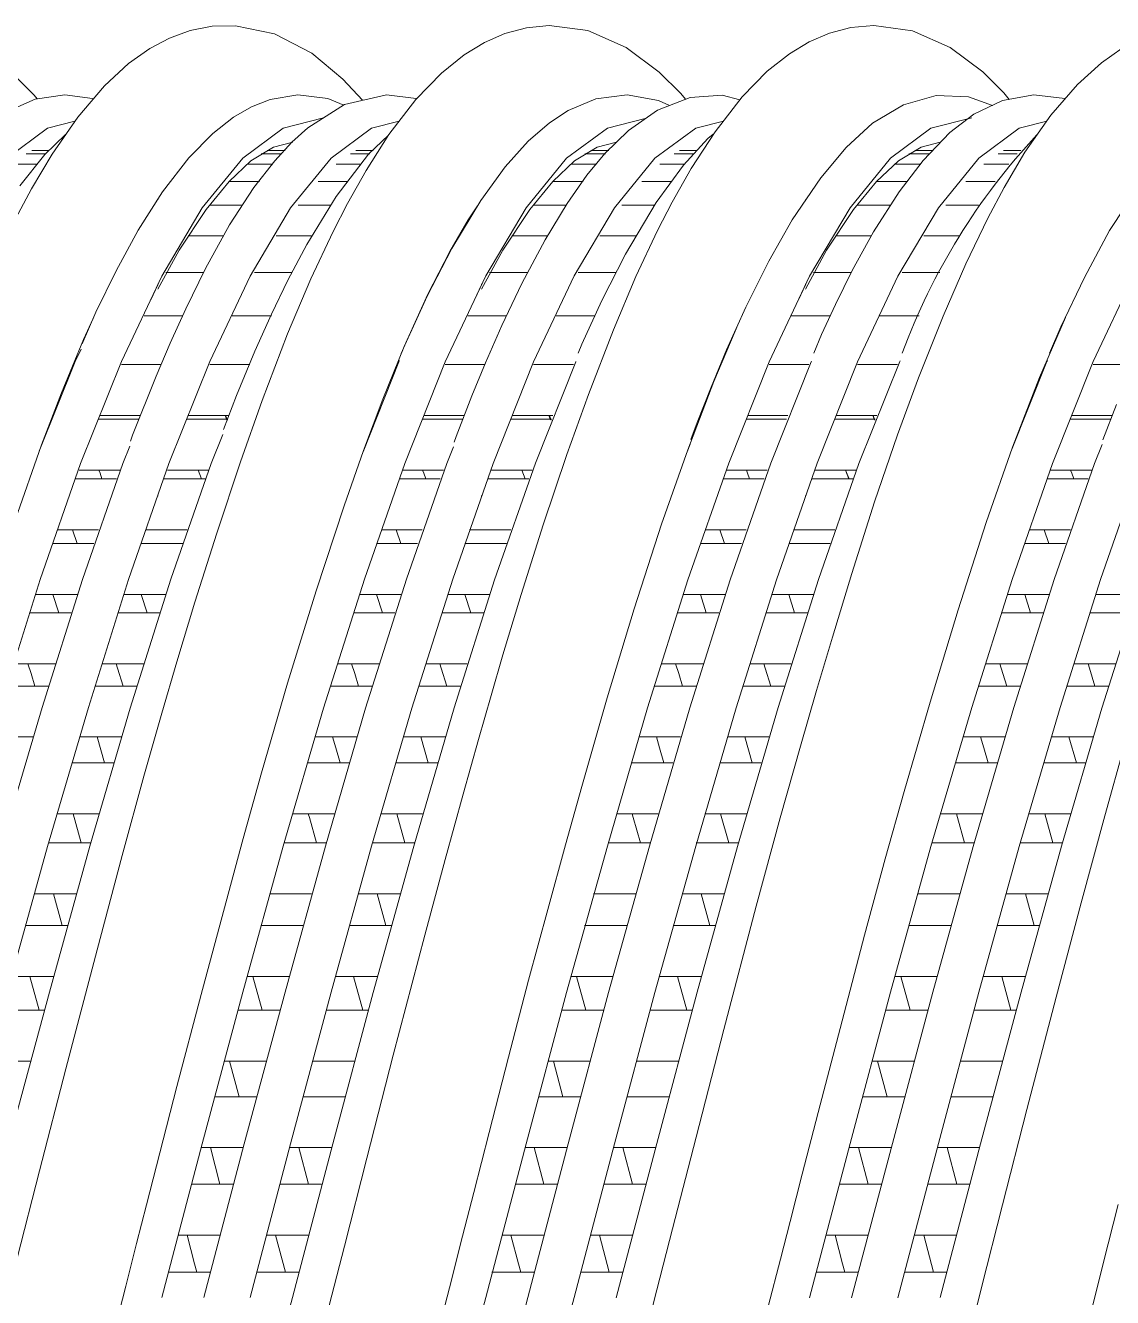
# Model space of a CAD drawing. Header units: millimetres. Extents: x 4229 to 8429, y -1187 to 1783.
# Drawn here: x 6827.3 to 6893.3, y 1235.7 to 1312.9 of the extents above; entities that cross this region are included whole.
import ezdxf

# ---------------------------------------------------------------- set-up
doc = ezdxf.new("R2010")
doc.units = ezdxf.units.MM

msp = doc.modelspace()

# ---------------------------------------------------------------- linework, layer by layer
at = {"linetype": 'Continuous', "lineweight": 5}
for p, q in [((6837.337, 1312.629), (6836.08, 1312.171)), ((6838.677, 1312.89), (6837.337, 1312.629)), ((6840.082, 1312.923), (6838.677, 1312.89)), ((6842.455, 1312.42), (6840.082, 1312.923)), ((6856.43, 1312.445), (6855.193, 1311.904)), ((6857.742, 1312.8), (6856.43, 1312.445)), ((6859.117, 1312.938), (6857.742, 1312.8)), ((6861.473, 1312.622), (6859.117, 1312.938)), ((6863.789, 1311.609), (6861.473, 1312.622)), ((6876.123, 1312.464), (6874.899, 1311.939)), ((6877.432, 1312.808), (6876.123, 1312.464)), ((6878.812, 1312.939), (6877.432, 1312.808)), ((6881.171, 1312.614), (6878.812, 1312.939)), ((6883.453, 1311.604), (6881.171, 1312.614)), ((6836.08, 1312.171), (6834.899, 1311.542)), ((6844.717, 1311.248), (6842.455, 1312.42)), ((6855.193, 1311.904), (6853.966, 1311.158)), ((6874.899, 1311.939), (6873.702, 1311.224)), ((6834.899, 1311.542), (6833.607, 1310.622)), ((6846.609, 1309.683), (6844.717, 1311.248)), ((6853.966, 1311.158), (6852.579, 1310.047)), ((6865.802, 1310.113), (6863.789, 1311.609)), ((6873.702, 1311.224), (6872.348, 1310.155)), ((6885.427, 1310.128), (6883.453, 1311.604)), ((6893.895, 1311.564), (6892.627, 1310.67)), ((6827.876, 1308.708), (6826.316, 1310.262)), ((6833.607, 1310.622), (6832.143, 1309.273)), ((6872.348, 1310.155), (6870.839, 1308.61)), ((6886.712, 1308.846), (6885.427, 1310.128)), ((6892.627, 1310.67), (6891.18, 1309.353)), ((6847.798, 1308.394), (6846.609, 1309.683)), ((6852.579, 1310.047), (6851.037, 1308.454)), ((6867.104, 1308.81), (6865.802, 1310.113)), ((6891.18, 1309.353), (6889.563, 1307.484)), ((6828.063, 1308.481), (6827.876, 1308.708)), ((6829.732, 1308.727), (6827.93, 1308.462)), ((6831.404, 1308.509), (6829.732, 1308.727)), ((6832.143, 1309.273), (6830.515, 1307.37)), ((6843.866, 1308.725), (6842.185, 1308.453)), ((6845.686, 1308.509), (6843.866, 1308.725)), ((6849.242, 1308.726), (6846.708, 1308.143)), ((6851.056, 1308.507), (6849.242, 1308.726)), ((6863.847, 1308.726), (6861.944, 1308.479)), ((6865.756, 1308.38), (6863.847, 1308.726)), ((6867.39, 1308.464), (6867.104, 1308.81)), ((6869.621, 1308.701), (6867.666, 1308.571)), ((6870.839, 1308.61), (6869.185, 1306.486)), ((6870.698, 1308.429), (6869.621, 1308.701)), ((6882.592, 1308.682), (6880.612, 1308.126)), ((6884.569, 1308.609), (6882.592, 1308.682)), ((6886.018, 1308.088), (6884.569, 1308.609)), ((6888.524, 1308.725), (6886.62, 1308.377)), ((6887.039, 1308.454), (6886.712, 1308.846)), ((6890.407, 1308.497), (6888.524, 1308.725)), ((6827.93, 1308.462), (6826.158, 1307.685)), ((6831.469, 1308.485), (6831.404, 1308.509)), ((6841.055, 1308.007), (6839.975, 1307.376)), ((6842.185, 1308.453), (6841.055, 1308.007)), ((6846.708, 1308.143), (6844.475, 1306.728)), ((6846.652, 1308.107), (6845.686, 1308.509)), ((6851.037, 1308.454), (6849.401, 1306.32)), ((6851.079, 1308.497), (6851.056, 1308.507)), ((6861.944, 1308.479), (6860.275, 1307.776)), ((6867.666, 1308.571), (6865.686, 1307.803)), ((6866.416, 1308.086), (6865.756, 1308.38)), ((6880.612, 1308.126), (6878.743, 1307)), ((6886.62, 1308.377), (6884.886, 1307.544)), ((6890.431, 1308.487), (6890.407, 1308.497)), ((6830.342, 1307.12), (6828.684, 1306.709)), ((6830.515, 1307.37), (6828.96, 1305.134)), ((6839.975, 1307.376), (6838.719, 1306.39)), ((6845.431, 1307.324), (6842.985, 1306.711)), ((6845.435, 1307.323), (6845.431, 1307.324)), ((6850.023, 1307.131), (6848.347, 1306.711)), ((6860.275, 1307.776), (6859.13, 1307.024)), ((6864.952, 1307.288), (6862.649, 1306.713)), ((6865.686, 1307.803), (6863.924, 1306.567)), ((6869.688, 1307.131), (6868.011, 1306.713)), ((6884.755, 1307.323), (6882.281, 1306.709)), ((6884.886, 1307.544), (6883.432, 1306.442)), ((6889.309, 1307.122), (6887.643, 1306.709)), ((6889.563, 1307.484), (6887.989, 1305.242)), ((6828.684, 1306.709), (6826.237, 1304.884)), ((6829.779, 1306.319), (6828.518, 1305.112)), ((6838.719, 1306.39), (6837.265, 1304.908)), ((6842.985, 1306.711), (6840.539, 1304.888)), ((6844.475, 1306.728), (6843.511, 1305.853)), ((6848.347, 1306.711), (6845.901, 1304.888)), ((6849.401, 1306.32), (6848.013, 1304.131)), ((6849.379, 1306.284), (6848.164, 1305.118)), ((6859.13, 1307.024), (6857.853, 1305.917)), ((6862.649, 1306.713), (6860.171, 1304.881)), ((6863.924, 1306.567), (6862.489, 1305.157)), ((6868.011, 1306.713), (6865.533, 1304.881)), ((6869.185, 1306.486), (6867.736, 1304.253)), ((6869.062, 1306.332), (6868.747, 1306.077)), ((6878.743, 1307), (6877.14, 1305.534)), ((6882.281, 1306.709), (6879.835, 1304.884)), ((6883.432, 1306.442), (6881.802, 1304.748)), ((6887.643, 1306.709), (6885.197, 1304.884)), ((6841.024, 1304.712), (6842.403, 1305.552)), ((6842.403, 1305.552), (6843.558, 1305.863)), ((6843.511, 1305.853), (6842.472, 1304.728)), ((6857.853, 1305.917), (6856.442, 1304.351)), ((6860.662, 1304.712), (6862.042, 1305.552)), ((6862.042, 1305.552), (6863.197, 1305.863)), ((6868.747, 1306.077), (6867.266, 1304.452)), ((6877.14, 1305.534), (6875.605, 1303.699)), ((6880.314, 1304.712), (6881.693, 1305.552)), ((6881.693, 1305.552), (6882.848, 1305.863)), ((6828.518, 1305.112), (6826.994, 1303.207)), ((6828.564, 1305.148), (6827.393, 1305.148)), ((6828.96, 1305.134), (6827.71, 1303.026)), ((6828.773, 1305.358), (6827.729, 1305.358)), ((6837.265, 1304.908), (6835.665, 1302.844)), ((6840.539, 1304.888), (6838.061, 1301.869)), ((6842.472, 1304.728), (6841.208, 1303.1)), ((6842.904, 1305.148), (6841.653, 1305.148)), ((6842.882, 1305.148), (6841.741, 1305.148)), ((6843.106, 1305.358), (6842.014, 1305.358)), ((6843.059, 1305.358), (6842.086, 1305.358)), ((6845.901, 1304.888), (6843.424, 1301.869)), ((6848.164, 1305.118), (6846.201, 1302.559)), ((6848.234, 1305.148), (6847.063, 1305.148)), ((6848.443, 1305.358), (6847.399, 1305.358)), ((6860.171, 1304.881), (6857.725, 1301.874)), ((6862.542, 1305.148), (6861.292, 1305.148)), ((6862.52, 1305.148), (6861.38, 1305.148)), ((6862.489, 1305.157), (6861.408, 1303.846)), ((6862.744, 1305.358), (6861.652, 1305.358)), ((6862.697, 1305.358), (6861.724, 1305.358)), ((6865.533, 1304.881), (6863.087, 1301.874)), ((6867.872, 1305.148), (6866.701, 1305.148)), ((6868.081, 1305.358), (6867.037, 1305.358)), ((6879.835, 1304.884), (6877.389, 1301.879)), ((6881.802, 1304.748), (6880.349, 1302.846)), ((6882.194, 1305.148), (6880.943, 1305.148)), ((6882.172, 1305.148), (6881.031, 1305.148)), ((6882.396, 1305.358), (6881.304, 1305.358)), ((6882.349, 1305.358), (6881.376, 1305.358)), ((6885.197, 1304.884), (6882.751, 1301.879)), ((6887.524, 1305.148), (6886.353, 1305.148)), ((6887.733, 1305.358), (6886.689, 1305.358)), ((6887.989, 1305.242), (6886.717, 1303.111)), ((6828.042, 1304.52), (6826.525, 1304.52)), ((6839.698, 1303.476), (6841.024, 1304.712)), ((6842.299, 1304.52), (6840.802, 1304.52)), ((6842.351, 1304.52), (6840.818, 1304.52)), ((6847.712, 1304.52), (6846.195, 1304.52)), ((6848.013, 1304.131), (6846.892, 1302.129)), ((6856.442, 1304.351), (6854.972, 1302.322)), ((6859.337, 1303.476), (6860.662, 1304.712)), ((6861.938, 1304.52), (6860.44, 1304.52)), ((6861.989, 1304.52), (6860.457, 1304.52)), ((6867.266, 1304.452), (6865.614, 1302.19)), ((6867.35, 1304.52), (6865.833, 1304.52)), ((6867.736, 1304.253), (6866.578, 1302.213)), ((6878.988, 1303.476), (6880.314, 1304.712)), ((6881.589, 1304.52), (6880.092, 1304.52)), ((6881.641, 1304.52), (6880.109, 1304.52)), ((6887.002, 1304.52), (6885.485, 1304.52)), ((6838.302, 1301.773), (6839.698, 1303.476)), ((6841.535, 1303.477), (6839.7, 1303.477)), ((6841.529, 1303.477), (6839.718, 1303.477)), ((6846.891, 1303.477), (6845.108, 1303.477)), ((6857.94, 1301.773), (6859.337, 1303.476)), ((6861.173, 1303.477), (6859.339, 1303.477)), ((6861.167, 1303.477), (6859.356, 1303.477)), ((6861.408, 1303.846), (6860.212, 1302.134)), ((6866.53, 1303.477), (6864.746, 1303.477)), ((6875.605, 1303.699), (6873.872, 1301.139)), ((6877.592, 1301.773), (6878.988, 1303.476)), ((6880.825, 1303.477), (6878.99, 1303.477)), ((6880.819, 1303.477), (6879.008, 1303.477)), ((6886.181, 1303.477), (6884.398, 1303.477)), ((6895.084, 1303.482), (6893.124, 1300.486)), ((6827.71, 1303.026), (6826.74, 1301.192)), ((6835.665, 1302.844), (6834.177, 1300.507)), ((6841.208, 1303.1), (6839.73, 1300.829)), ((6846.201, 1302.559), (6844.424, 1299.641)), ((6880.349, 1302.846), (6878.804, 1300.421)), ((6886.717, 1303.111), (6885.725, 1301.241)), ((6835.142, 1302.026), (6835.139, 1302.026)), ((6835.379, 1302.363), (6835.379, 1302.373)), ((6838.061, 1301.869), (6835.615, 1297.732)), ((6836.665, 1299.299), (6838.302, 1301.773)), ((6840.515, 1302.026), (6838.509, 1302.026)), ((6840.483, 1302.026), (6838.517, 1302.026)), ((6843.424, 1301.869), (6840.977, 1297.732)), ((6845.888, 1302.026), (6843.895, 1302.026)), ((6846.892, 1302.129), (6846.021, 1300.432)), ((6854.972, 1302.322), (6853.224, 1299.41)), ((6854.21, 1301.137), (6854.771, 1301.987)), ((6854.781, 1302.026), (6854.777, 1302.026)), ((6855.017, 1302.363), (6855.017, 1302.373)), ((6857.725, 1301.874), (6855.279, 1297.739)), ((6856.303, 1299.299), (6857.94, 1301.773)), ((6860.153, 1302.026), (6858.148, 1302.026)), ((6860.121, 1302.026), (6858.155, 1302.026)), ((6860.212, 1302.134), (6858.879, 1299.931)), ((6863.087, 1301.874), (6860.641, 1297.739)), ((6865.526, 1302.026), (6863.534, 1302.026)), ((6865.614, 1302.19), (6863.747, 1299.064)), ((6866.578, 1302.213), (6865.697, 1300.504)), ((6874.432, 1302.026), (6874.429, 1302.026)), ((6874.669, 1302.363), (6874.669, 1302.373)), ((6877.389, 1301.879), (6874.911, 1297.725)), ((6875.955, 1299.299), (6877.592, 1301.773)), ((6879.805, 1302.026), (6877.799, 1302.026)), ((6879.773, 1302.026), (6877.807, 1302.026)), ((6882.751, 1301.879), (6880.273, 1297.725)), ((6885.178, 1302.026), (6883.185, 1302.026)), ((6853.093, 1299.216), (6854.21, 1301.137)), ((6873.872, 1301.139), (6872.448, 1298.642)), ((6885.725, 1301.241), (6884.401, 1298.473)), ((6834.177, 1300.507), (6832.84, 1298.053)), ((6839.363, 1300.176), (6837.22, 1300.176)), ((6839.387, 1300.176), (6837.245, 1300.176)), ((6839.73, 1300.829), (6838.269, 1298.184)), ((6843.783, 1300.176), (6842.562, 1300.176)), ((6844.743, 1300.176), (6842.602, 1300.176)), ((6846.021, 1300.432), (6844.669, 1297.552)), ((6859.002, 1300.176), (6856.859, 1300.176)), ((6859.025, 1300.176), (6856.884, 1300.176)), ((6863.422, 1300.176), (6862.201, 1300.176)), ((6864.382, 1300.176), (6862.241, 1300.176)), ((6865.697, 1300.504), (6864.386, 1297.711)), ((6878.653, 1300.176), (6876.51, 1300.176)), ((6878.677, 1300.176), (6876.535, 1300.176)), ((6878.804, 1300.421), (6877.508, 1298.067)), ((6883.073, 1300.176), (6881.852, 1300.176)), ((6884.033, 1300.176), (6881.892, 1300.176)), ((6893.124, 1300.486), (6891.591, 1297.64)), ((6844.424, 1299.641), (6843.274, 1297.472)), ((6853.224, 1299.41), (6851.723, 1296.506)), ((6858.879, 1299.931), (6857.468, 1297.281)), ((6835.379, 1296.936), (6836.665, 1299.299)), ((6851.763, 1296.623), (6853.093, 1299.216)), ((6855.017, 1296.936), (6856.303, 1299.299)), ((6863.747, 1299.064), (6862.309, 1296.242)), ((6872.448, 1298.642), (6871.047, 1295.84)), ((6874.669, 1296.936), (6875.955, 1299.299)), ((6832.84, 1298.053), (6831.619, 1295.543)), ((6838.155, 1297.938), (6835.868, 1297.938)), ((6838.159, 1297.938), (6835.924, 1297.938)), ((6838.269, 1298.184), (6837.074, 1295.74)), ((6843.526, 1297.938), (6841.241, 1297.938)), ((6843.532, 1297.938), (6841.246, 1297.938)), ((6857.794, 1297.938), (6855.507, 1297.938)), ((6857.798, 1297.938), (6855.562, 1297.938)), ((6863.165, 1297.938), (6860.88, 1297.938)), ((6863.17, 1297.938), (6860.885, 1297.938)), ((6877.445, 1297.938), (6875.158, 1297.938)), ((6877.449, 1297.938), (6875.214, 1297.938)), ((6877.508, 1298.067), (6876.484, 1295.997)), ((6882.816, 1297.938), (6880.531, 1297.938)), ((6882.822, 1297.938), (6880.536, 1297.938)), ((6884.401, 1298.473), (6883.018, 1295.298)), ((6835.615, 1297.732), (6833.169, 1292.537)), ((6835.379, 1297.203), (6834.958, 1296.295)), ((6835.379, 1297.26), (6835.379, 1297.203)), ((6840.977, 1297.732), (6838.531, 1292.537)), ((6843.274, 1297.472), (6842.279, 1295.423)), ((6844.669, 1297.552), (6843.253, 1294.215)), ((6855.279, 1297.739), (6852.801, 1292.521)), ((6855.017, 1297.203), (6854.597, 1296.295)), ((6855.017, 1297.26), (6855.017, 1297.203)), ((6857.468, 1297.281), (6856.25, 1294.731)), ((6860.641, 1297.739), (6858.163, 1292.521)), ((6864.386, 1297.711), (6863.02, 1294.469)), ((6874.911, 1297.725), (6872.465, 1292.529)), ((6874.669, 1297.203), (6874.248, 1296.295)), ((6874.669, 1297.26), (6874.669, 1297.203)), ((6880.273, 1297.725), (6877.827, 1292.529)), ((6891.591, 1297.64), (6890.165, 1294.64)), ((6894.575, 1297.732), (6892.129, 1292.537)), ((6850.327, 1293.461), (6851.763, 1296.623)), ((6851.723, 1296.506), (6850.356, 1293.54)), ((6862.309, 1296.242), (6861.104, 1293.589)), ((6831.619, 1295.543), (6830.788, 1293.612)), ((6837.074, 1295.74), (6836.126, 1293.648)), ((6871.047, 1295.84), (6869.884, 1293.244)), ((6876.484, 1295.997), (6875.652, 1294.177)), ((6830.864, 1293.871), (6831.455, 1295.161)), ((6831.523, 1295.325), (6831.518, 1295.325)), ((6836.882, 1295.325), (6834.541, 1295.325)), ((6836.885, 1295.325), (6835.379, 1295.325)), ((6842.271, 1295.325), (6839.896, 1295.325)), ((6842.24, 1295.325), (6839.9, 1295.325)), ((6842.279, 1295.423), (6841.266, 1293.171)), ((6851.162, 1295.325), (6851.156, 1295.325)), ((6856.52, 1295.325), (6854.179, 1295.325)), ((6856.523, 1295.325), (6855.017, 1295.325)), ((6856.25, 1294.731), (6855.256, 1292.468)), ((6861.91, 1295.325), (6859.535, 1295.325)), ((6861.879, 1295.325), (6859.539, 1295.325)), ((6869.113, 1291.33), (6870.628, 1294.906)), ((6870.813, 1295.325), (6870.808, 1295.325)), ((6876.172, 1295.325), (6873.831, 1295.325)), ((6876.175, 1295.325), (6874.669, 1295.325)), ((6881.561, 1295.325), (6879.186, 1295.325)), ((6881.53, 1295.325), (6879.19, 1295.325)), ((6883.018, 1295.298), (6881.526, 1291.548)), ((6888.862, 1291.578), (6890.437, 1295.212)), ((6890.484, 1295.325), (6890.479, 1295.325)), ((6843.253, 1294.215), (6841.7, 1290.169)), ((6863.02, 1294.469), (6861.504, 1290.536)), ((6875.652, 1294.177), (6875.171, 1293.048)), ((6890.165, 1294.64), (6889.475, 1293.053)), ((6829.525, 1290.64), (6830.864, 1293.871)), ((6830.719, 1293.297), (6830.361, 1292.537)), ((6836.126, 1293.648), (6835.27, 1291.644)), ((6841.266, 1293.171), (6840.143, 1290.475)), ((6849.021, 1290.26), (6850.327, 1293.461)), ((6850.356, 1293.54), (6850.147, 1293.039)), ((6861.104, 1293.589), (6860.881, 1293.055)), ((6869.884, 1293.244), (6868.946, 1290.983)), ((6830.361, 1292.537), (6828.187, 1287.104)), ((6833.169, 1292.537), (6830.691, 1286.345)), ((6838.531, 1292.537), (6836.054, 1286.345)), ((6849.993, 1292.521), (6847.828, 1287.062)), ((6850.031, 1292.599), (6849.993, 1292.521)), ((6852.801, 1292.521), (6850.355, 1286.354)), ((6855.256, 1292.468), (6854.428, 1290.46)), ((6858.163, 1292.521), (6855.717, 1286.354)), ((6860.729, 1292.529), (6858.283, 1286.364)), ((6860.732, 1292.535), (6860.729, 1292.529)), ((6872.465, 1292.529), (6870.019, 1286.364)), ((6875.02, 1292.529), (6872.574, 1286.364)), ((6875.038, 1292.569), (6875.02, 1292.529)), ((6877.827, 1292.529), (6875.381, 1286.364)), ((6880.393, 1292.537), (6877.915, 1286.345)), ((6880.415, 1292.584), (6880.393, 1292.537)), ((6889.321, 1292.537), (6887.129, 1287.058)), ((6889.349, 1292.597), (6889.321, 1292.537)), ((6892.129, 1292.537), (6889.651, 1286.345)), ((6835.573, 1292.355), (6833.171, 1292.355)), ((6835.27, 1291.644), (6833.847, 1288.071)), ((6835.589, 1292.355), (6835.379, 1292.355)), ((6840.926, 1292.355), (6838.532, 1292.355)), ((6840.964, 1292.355), (6838.546, 1292.355)), ((6855.212, 1292.355), (6852.809, 1292.355)), ((6855.227, 1292.355), (6855.017, 1292.355)), ((6860.564, 1292.355), (6858.17, 1292.355)), ((6860.602, 1292.355), (6858.184, 1292.355)), ((6874.863, 1292.355), (6872.461, 1292.355)), ((6874.879, 1292.355), (6874.669, 1292.355)), ((6880.216, 1292.355), (6877.822, 1292.355)), ((6880.254, 1292.355), (6877.836, 1292.355)), ((6894.535, 1292.355), (6892.132, 1292.355)), ((6867.528, 1287.175), (6869.113, 1291.33)), ((6868.946, 1290.983), (6868.101, 1288.845)), ((6881.526, 1291.548), (6880.257, 1288.095)), ((6887.226, 1287.335), (6888.862, 1291.578)), ((6828.323, 1287.491), (6829.525, 1290.64)), ((6840.143, 1290.475), (6839.358, 1288.409)), ((6841.7, 1290.169), (6840.395, 1286.461)), ((6847.857, 1287.146), (6849.021, 1290.26)), ((6854.428, 1290.46), (6853.472, 1287.998)), ((6861.504, 1290.536), (6860.197, 1286.9)), ((6893.532, 1289.928), (6892.71, 1287.795)), ((6834.229, 1289.046), (6831.789, 1289.046)), ((6831.877, 1289.267), (6834.317, 1289.267)), ((6839.581, 1289.046), (6837.149, 1289.046)), ((6839.618, 1289.046), (6837.179, 1289.046)), ((6837.236, 1289.267), (6839.669, 1289.267)), ((6837.267, 1289.267), (6839.706, 1289.267)), ((6839.568, 1289.013), (6839.467, 1289.267)), ((6839.598, 1288.993), (6839.491, 1289.267)), ((6853.868, 1289.046), (6851.428, 1289.046)), ((6851.516, 1289.267), (6853.955, 1289.267)), ((6859.219, 1289.046), (6856.788, 1289.046)), ((6859.257, 1289.046), (6856.817, 1289.046)), ((6856.875, 1289.267), (6859.308, 1289.267)), ((6856.906, 1289.267), (6859.344, 1289.267)), ((6859.206, 1289.013), (6859.106, 1289.267)), ((6859.236, 1288.993), (6859.13, 1289.267)), ((6868.101, 1288.845), (6867.712, 1287.812)), ((6873.519, 1289.046), (6871.079, 1289.046)), ((6871.167, 1289.267), (6873.607, 1289.267)), ((6878.871, 1289.046), (6876.439, 1289.046)), ((6878.908, 1289.046), (6876.469, 1289.046)), ((6876.526, 1289.267), (6878.959, 1289.267)), ((6876.557, 1289.267), (6878.996, 1289.267)), ((6878.858, 1289.013), (6878.757, 1289.267)), ((6878.888, 1288.993), (6878.781, 1289.267)), ((6893.19, 1289.046), (6890.75, 1289.046)), ((6890.838, 1289.267), (6893.278, 1289.267)), ((6833.847, 1288.071), (6833.714, 1287.704)), ((6839.319, 1288.119), (6838.619, 1286.354)), ((6853.472, 1287.998), (6853.346, 1287.653)), ((6880.257, 1288.095), (6878.863, 1284.021)), ((6826.717, 1282.92), (6828.323, 1287.491)), ((6833.674, 1287.415), (6833.246, 1286.345)), ((6846.679, 1283.779), (6847.857, 1287.146)), ((6853.31, 1287.362), (6852.91, 1286.354)), ((6865.944, 1282.667), (6867.528, 1287.175)), ((6867.671, 1287.523), (6867.488, 1287.062)), ((6885.624, 1282.763), (6887.226, 1287.335)), ((6892.67, 1287.506), (6892.206, 1286.345)), ((6830.691, 1286.345), (6828.245, 1279.313)), ((6833.246, 1286.345), (6830.8, 1279.313)), ((6836.054, 1286.345), (6833.607, 1279.313)), ((6838.619, 1286.354), (6836.173, 1279.324)), ((6840.395, 1286.461), (6838.952, 1282.122)), ((6850.355, 1286.354), (6847.909, 1279.324)), ((6852.91, 1286.354), (6850.464, 1279.324)), ((6855.717, 1286.354), (6853.271, 1279.324)), ((6858.283, 1286.364), (6855.805, 1279.303)), ((6860.197, 1286.9), (6858.755, 1282.625)), ((6870.019, 1286.364), (6867.541, 1279.303)), ((6872.574, 1286.364), (6870.096, 1279.303)), ((6875.381, 1286.364), (6872.903, 1279.303)), ((6877.915, 1286.345), (6875.469, 1279.313)), ((6889.651, 1286.345), (6887.205, 1279.313)), ((6892.206, 1286.345), (6889.76, 1279.313)), ((6895.013, 1286.345), (6892.567, 1279.313)), ((6830.603, 1285.957), (6833.066, 1285.957)), ((6831.869, 1285.762), (6831.795, 1285.957)), ((6831.988, 1285.417), (6831.869, 1285.762)), ((6835.956, 1285.957), (6838.434, 1285.957)), ((6835.996, 1285.957), (6838.451, 1285.957)), ((6837.816, 1285.957), (6838.017, 1285.417)), ((6837.818, 1285.957), (6838.022, 1285.417)), ((6850.241, 1285.957), (6852.704, 1285.957)), ((6851.507, 1285.762), (6851.434, 1285.957)), ((6851.627, 1285.417), (6851.507, 1285.762)), ((6855.594, 1285.957), (6858.073, 1285.957)), ((6855.634, 1285.957), (6858.089, 1285.957)), ((6857.455, 1285.957), (6857.655, 1285.417)), ((6857.457, 1285.957), (6857.66, 1285.417)), ((6869.893, 1285.957), (6872.356, 1285.957)), ((6871.159, 1285.762), (6871.085, 1285.957)), ((6871.278, 1285.417), (6871.159, 1285.762)), ((6875.246, 1285.957), (6877.724, 1285.957)), ((6875.286, 1285.957), (6877.741, 1285.957)), ((6877.106, 1285.957), (6877.307, 1285.417)), ((6877.108, 1285.957), (6877.312, 1285.417)), ((6889.564, 1285.957), (6892.027, 1285.957)), ((6890.83, 1285.762), (6890.756, 1285.957)), ((6890.95, 1285.417), (6890.83, 1285.762)), ((6832.866, 1285.417), (6830.4, 1285.417)), ((6838.243, 1285.417), (6835.762, 1285.417)), ((6838.255, 1285.417), (6835.791, 1285.417)), ((6852.504, 1285.417), (6850.039, 1285.417)), ((6857.882, 1285.417), (6855.4, 1285.417)), ((6857.894, 1285.417), (6855.43, 1285.417)), ((6872.156, 1285.417), (6869.69, 1285.417)), ((6877.533, 1285.417), (6875.052, 1285.417)), ((6877.546, 1285.417), (6875.081, 1285.417)), ((6891.827, 1285.417), (6889.361, 1285.417)), ((6835.379, 1284.417), (6835.379, 1284.374)), ((6855.017, 1284.417), (6855.017, 1284.374)), ((6874.669, 1284.417), (6874.669, 1284.374)), ((6878.863, 1284.021), (6877.477, 1279.673)), ((6844.978, 1278.622), (6846.679, 1283.779)), ((6858.755, 1282.625), (6857.414, 1278.4)), ((6864.276, 1277.538), (6865.944, 1282.667)), ((6883.926, 1277.474), (6885.624, 1282.763)), ((6829.302, 1282.328), (6831.784, 1282.328)), ((6830.19, 1282.328), (6830.475, 1281.491)), ((6834.651, 1282.328), (6837.154, 1282.328)), ((6835.379, 1282.328), (6837.165, 1282.328)), ((6838.952, 1282.122), (6837.629, 1277.936)), ((6848.941, 1282.328), (6851.422, 1282.328)), ((6849.829, 1282.328), (6850.114, 1281.491)), ((6854.29, 1282.328), (6856.792, 1282.328)), ((6855.017, 1282.328), (6856.804, 1282.328)), ((6868.592, 1282.328), (6871.074, 1282.328)), ((6869.48, 1282.328), (6869.765, 1281.491)), ((6873.941, 1282.328), (6876.444, 1282.328)), ((6874.669, 1282.328), (6876.455, 1282.328)), ((6888.263, 1282.328), (6890.745, 1282.328)), ((6889.151, 1282.328), (6889.436, 1281.491)), ((6831.495, 1281.491), (6829.011, 1281.491)), ((6836.875, 1281.491), (6834.37, 1281.491)), ((6836.886, 1281.491), (6835.379, 1281.491)), ((6851.134, 1281.491), (6848.65, 1281.491)), ((6856.514, 1281.491), (6854.009, 1281.491)), ((6856.525, 1281.491), (6855.017, 1281.491)), ((6870.785, 1281.491), (6868.301, 1281.491)), ((6876.165, 1281.491), (6873.66, 1281.491)), ((6876.176, 1281.491), (6874.669, 1281.491)), ((6890.456, 1281.491), (6887.973, 1281.491)), ((6828.245, 1279.313), (6825.799, 1271.538)), ((6830.8, 1279.313), (6828.354, 1271.538)), ((6833.607, 1279.313), (6831.161, 1271.538)), ((6836.173, 1279.324), (6833.695, 1271.515)), ((6847.909, 1279.324), (6845.431, 1271.515)), ((6850.464, 1279.324), (6847.986, 1271.515)), ((6853.271, 1279.324), (6850.794, 1271.515)), ((6855.805, 1279.303), (6853.359, 1271.527)), ((6867.541, 1279.303), (6865.095, 1271.527)), ((6870.096, 1279.303), (6867.65, 1271.527)), ((6872.903, 1279.303), (6870.457, 1271.527)), ((6875.469, 1279.313), (6873.023, 1271.538)), ((6877.477, 1279.673), (6876.301, 1275.819)), ((6887.205, 1279.313), (6884.759, 1271.538)), ((6889.76, 1279.313), (6887.314, 1271.538)), ((6892.567, 1279.313), (6890.121, 1271.538)), ((6895.133, 1279.324), (6892.655, 1271.515)), ((6843.246, 1273.018), (6844.978, 1278.622)), ((6827.983, 1278.403), (6830.483, 1278.403)), ((6829.365, 1277.293), (6829.01, 1278.403)), ((6833.343, 1278.403), (6835.849, 1278.403)), ((6834.72, 1277.293), (6834.364, 1278.403)), ((6835.379, 1278.403), (6835.859, 1278.403)), ((6837.629, 1277.936), (6836.535, 1274.324)), ((6847.622, 1278.403), (6850.122, 1278.403)), ((6849.003, 1277.293), (6848.648, 1278.403)), ((6852.981, 1278.403), (6855.487, 1278.403)), ((6854.359, 1277.293), (6854.003, 1278.403)), ((6855.017, 1278.403), (6855.497, 1278.403)), ((6857.414, 1278.4), (6856.311, 1274.744)), ((6867.273, 1278.403), (6869.773, 1278.403)), ((6868.655, 1277.293), (6868.3, 1278.403)), ((6872.633, 1278.403), (6875.139, 1278.403)), ((6874.01, 1277.293), (6873.654, 1278.403)), ((6874.669, 1278.403), (6875.149, 1278.403)), ((6886.945, 1278.403), (6889.444, 1278.403)), ((6888.326, 1277.293), (6887.971, 1278.403)), ((6892.304, 1278.403), (6894.81, 1278.403)), ((6830.123, 1277.293), (6827.625, 1277.293)), ((6835.483, 1277.293), (6832.979, 1277.293)), ((6835.51, 1277.293), (6835.379, 1277.293)), ((6849.761, 1277.293), (6847.263, 1277.293)), ((6855.121, 1277.293), (6852.617, 1277.293)), ((6855.149, 1277.293), (6855.017, 1277.293)), ((6862.645, 1272.141), (6864.276, 1277.538)), ((6869.413, 1277.293), (6866.915, 1277.293)), ((6874.773, 1277.293), (6872.269, 1277.293)), ((6874.8, 1277.293), (6874.669, 1277.293)), ((6882.227, 1271.879), (6883.926, 1277.474)), ((6889.084, 1277.293), (6886.586, 1277.293)), ((6894.444, 1277.293), (6891.94, 1277.293)), ((6876.301, 1275.819), (6875.34, 1272.577)), ((6856.311, 1274.744), (6855.595, 1272.278)), ((6826.645, 1274.205), (6829.171, 1274.205)), ((6827.498, 1274.205), (6827.693, 1273.6)), ((6832.007, 1274.205), (6834.515, 1274.205)), ((6832.852, 1274.205), (6832.936, 1273.942)), ((6832.936, 1273.942), (6833.271, 1272.848)), ((6836.535, 1274.324), (6835.621, 1271.207)), ((6846.283, 1274.205), (6848.81, 1274.205)), ((6847.137, 1274.205), (6847.331, 1273.6)), ((6851.646, 1274.205), (6854.154, 1274.205)), ((6852.491, 1274.205), (6852.575, 1273.942)), ((6852.575, 1273.942), (6852.91, 1272.848)), ((6865.935, 1274.205), (6868.462, 1274.205)), ((6866.788, 1274.205), (6866.983, 1273.6)), ((6871.297, 1274.205), (6873.805, 1274.205)), ((6872.142, 1274.205), (6872.226, 1273.942)), ((6872.226, 1273.942), (6872.561, 1272.848)), ((6885.606, 1274.205), (6888.133, 1274.205)), ((6886.459, 1274.205), (6886.654, 1273.6)), ((6890.968, 1274.205), (6893.476, 1274.205)), ((6891.814, 1274.205), (6891.897, 1273.942)), ((6891.897, 1273.942), (6892.232, 1272.848)), ((6827.693, 1273.6), (6827.917, 1272.848)), ((6847.331, 1273.6), (6847.556, 1272.848)), ((6866.983, 1273.6), (6867.207, 1272.848)), ((6886.654, 1273.6), (6886.879, 1272.848)), ((6828.754, 1272.848), (6826.232, 1272.848)), ((6834.09, 1272.848), (6831.58, 1272.848)), ((6841.661, 1267.578), (6843.246, 1273.018)), ((6848.393, 1272.848), (6845.871, 1272.848)), ((6853.729, 1272.848), (6851.219, 1272.848)), ((6868.044, 1272.848), (6865.522, 1272.848)), ((6873.38, 1272.848), (6870.87, 1272.848)), ((6875.34, 1272.577), (6874.364, 1269.201)), ((6887.716, 1272.848), (6885.193, 1272.848)), ((6893.051, 1272.848), (6890.541, 1272.848)), ((6828.354, 1271.538), (6825.876, 1263.115)), ((6831.161, 1271.538), (6828.684, 1263.115)), ((6853.359, 1271.527), (6850.913, 1263.14)), ((6855.595, 1272.278), (6854.829, 1269.594)), ((6861.097, 1266.75), (6862.645, 1272.141)), ((6865.095, 1271.527), (6862.649, 1263.14)), ((6867.65, 1271.527), (6865.204, 1263.14)), ((6870.457, 1271.527), (6868.011, 1263.14)), ((6873.023, 1271.538), (6870.545, 1263.115)), ((6880.653, 1266.447), (6882.227, 1271.879)), ((6884.759, 1271.538), (6882.281, 1263.115)), ((6887.314, 1271.538), (6884.836, 1263.115)), ((6890.121, 1271.538), (6887.643, 1263.115)), ((6833.695, 1271.515), (6831.249, 1263.127)), ((6835.621, 1271.207), (6834.535, 1267.38)), ((6845.431, 1271.515), (6842.985, 1263.127)), ((6847.986, 1271.515), (6845.54, 1263.127)), ((6850.794, 1271.515), (6848.347, 1263.127)), ((6892.655, 1271.515), (6890.209, 1263.127)), ((6825.293, 1269.76), (6827.805, 1269.76)), ((6830.654, 1269.76), (6833.162, 1269.76)), ((6832.148, 1268.184), (6831.695, 1269.76)), ((6844.932, 1269.76), (6847.444, 1269.76)), ((6846.173, 1269.102), (6845.974, 1269.76)), ((6850.293, 1269.76), (6852.801, 1269.76)), ((6851.787, 1268.184), (6851.333, 1269.76)), ((6854.829, 1269.594), (6853.9, 1266.285)), ((6864.583, 1269.76), (6867.095, 1269.76)), ((6865.824, 1269.102), (6865.626, 1269.76)), ((6869.944, 1269.76), (6872.452, 1269.76)), ((6871.438, 1268.184), (6870.985, 1269.76)), ((6884.254, 1269.76), (6886.766, 1269.76)), ((6885.495, 1269.102), (6885.297, 1269.76)), ((6889.615, 1269.76), (6892.124, 1269.76)), ((6891.11, 1268.184), (6890.656, 1269.76)), ((6894.022, 1269.253), (6892.831, 1264.972)), ((6846.434, 1268.184), (6846.173, 1269.102)), ((6866.086, 1268.184), (6865.824, 1269.102)), ((6874.364, 1269.201), (6873.141, 1264.849)), ((6885.757, 1268.184), (6885.495, 1269.102)), ((6832.696, 1268.184), (6830.186, 1268.184)), ((6846.981, 1268.184), (6844.452, 1268.184)), ((6852.335, 1268.184), (6849.824, 1268.184)), ((6866.633, 1268.184), (6864.104, 1268.184)), ((6871.986, 1268.184), (6869.476, 1268.184)), ((6886.304, 1268.184), (6883.775, 1268.184)), ((6891.658, 1268.184), (6889.147, 1268.184)), ((6834.535, 1267.38), (6833.22, 1262.569)), ((6840.556, 1263.605), (6841.661, 1267.578)), ((6853.9, 1266.285), (6852.807, 1262.322)), ((6860.105, 1263.207), (6861.097, 1266.75)), ((6879.508, 1262.352), (6880.653, 1266.447)), ((6829.267, 1265.095), (6831.8, 1265.095)), ((6830.231, 1265.095), (6830.724, 1263.329)), ((6843.549, 1265.095), (6846.09, 1265.095)), ((6844.506, 1265.095), (6844.572, 1264.872)), ((6844.572, 1264.872), (6845.002, 1263.329)), ((6848.906, 1265.095), (6851.438, 1265.095)), ((6849.87, 1265.095), (6850.363, 1263.329)), ((6863.2, 1265.095), (6865.741, 1265.095)), ((6864.157, 1265.095), (6864.223, 1264.872)), ((6864.223, 1264.872), (6864.653, 1263.329)), ((6868.557, 1265.095), (6871.09, 1265.095)), ((6869.521, 1265.095), (6870.014, 1263.329)), ((6873.141, 1264.849), (6871.68, 1259.479)), ((6882.871, 1265.095), (6885.412, 1265.095)), ((6883.828, 1265.095), (6883.895, 1264.872)), ((6883.895, 1264.872), (6884.325, 1263.329)), ((6888.229, 1265.095), (6890.761, 1265.095)), ((6889.192, 1265.095), (6889.685, 1263.329)), ((6892.831, 1264.972), (6891.405, 1259.683)), ((6828.684, 1263.115), (6826.237, 1254.26)), ((6831.304, 1263.329), (6828.757, 1263.329)), ((6831.249, 1263.127), (6828.803, 1254.272)), ((6839.352, 1259.167), (6840.556, 1263.605)), ((6842.985, 1263.127), (6840.539, 1254.272)), ((6845.58, 1263.329), (6843.046, 1263.329)), ((6845.54, 1263.127), (6843.094, 1254.272)), ((6848.347, 1263.127), (6845.901, 1254.272)), ((6850.942, 1263.329), (6848.396, 1263.329)), ((6850.913, 1263.14), (6848.435, 1254.247)), ((6859.031, 1259.296), (6860.105, 1263.207)), ((6862.649, 1263.14), (6860.171, 1254.247)), ((6865.232, 1263.329), (6862.697, 1263.329)), ((6865.204, 1263.14), (6862.726, 1254.247)), ((6868.011, 1263.14), (6865.533, 1254.247)), ((6870.594, 1263.329), (6868.047, 1263.329)), ((6870.545, 1263.115), (6868.099, 1254.26)), ((6882.281, 1263.115), (6879.835, 1254.26)), ((6884.903, 1263.329), (6882.369, 1263.329)), ((6884.836, 1263.115), (6882.39, 1254.26)), ((6887.643, 1263.115), (6885.197, 1254.26)), ((6890.265, 1263.329), (6887.719, 1263.329)), ((6890.209, 1263.127), (6887.763, 1254.272)), ((6833.22, 1262.569), (6831.686, 1256.83)), ((6852.807, 1262.322), (6851.567, 1257.735)), ((6878.255, 1257.724), (6879.508, 1262.352)), ((6827.895, 1260.24), (6830.436, 1260.24)), ((6829.58, 1258.313), (6829.053, 1260.24)), ((6842.167, 1260.24), (6844.699, 1260.24)), ((6847.534, 1260.24), (6850.075, 1260.24)), ((6849.219, 1258.313), (6848.692, 1260.24)), ((6861.818, 1260.24), (6864.351, 1260.24)), ((6867.185, 1260.24), (6869.727, 1260.24)), ((6868.87, 1258.313), (6868.343, 1260.24)), ((6881.489, 1260.24), (6884.022, 1260.24)), ((6886.857, 1260.24), (6889.398, 1260.24)), ((6888.541, 1258.313), (6888.014, 1260.24)), ((6857.876, 1254.998), (6859.031, 1259.296)), ((6871.68, 1259.479), (6869.723, 1251.999)), ((6891.405, 1259.683), (6889.888, 1253.963)), ((6838.007, 1254.135), (6839.352, 1259.167)), ((6829.907, 1258.313), (6827.358, 1258.313)), ((6844.171, 1258.313), (6841.618, 1258.313)), ((6849.546, 1258.313), (6846.996, 1258.313)), ((6851.567, 1257.735), (6849.649, 1250.442)), ((6863.822, 1258.313), (6861.269, 1258.313)), ((6869.197, 1258.313), (6866.648, 1258.313)), ((6876.894, 1252.54), (6878.255, 1257.724)), ((6883.493, 1258.313), (6880.94, 1258.313)), ((6888.868, 1258.313), (6886.319, 1258.313)), ((6831.686, 1256.83), (6829.788, 1249.608)), ((6826.499, 1255.225), (6829.06, 1255.225)), ((6827.617, 1255.225), (6828.175, 1253.168)), ((6840.781, 1255.225), (6843.324, 1255.225)), ((6841.701, 1253.168), (6841.136, 1255.225)), ((6846.138, 1255.225), (6848.698, 1255.225)), ((6847.255, 1255.225), (6847.814, 1253.168)), ((6856.646, 1250.322), (6857.876, 1254.998)), ((6860.433, 1255.225), (6862.975, 1255.225)), ((6861.352, 1253.168), (6860.788, 1255.225)), ((6865.79, 1255.225), (6868.35, 1255.225)), ((6866.907, 1255.225), (6867.465, 1253.168)), ((6880.104, 1255.225), (6882.646, 1255.225)), ((6881.023, 1253.168), (6880.459, 1255.225)), ((6885.461, 1255.225), (6888.021, 1255.225)), ((6886.578, 1255.225), (6887.136, 1253.168)), ((6828.803, 1254.272), (6826.325, 1245.061)), ((6836.538, 1248.545), (6838.007, 1254.135)), ((6840.539, 1254.272), (6838.061, 1245.061)), ((6843.094, 1254.272), (6840.616, 1245.061)), ((6845.901, 1254.272), (6843.424, 1245.061)), ((6848.435, 1254.247), (6845.989, 1245.075)), ((6860.171, 1254.247), (6857.725, 1245.075)), ((6862.726, 1254.247), (6860.28, 1245.075)), ((6865.533, 1254.247), (6863.087, 1245.075)), ((6868.099, 1254.26), (6865.653, 1245.088)), ((6879.835, 1254.26), (6877.389, 1245.088)), ((6882.39, 1254.26), (6879.944, 1245.088)), ((6885.197, 1254.26), (6882.751, 1245.088)), ((6887.763, 1254.272), (6885.285, 1245.061)), ((6889.888, 1253.963), (6888.108, 1247.142)), ((6828.499, 1253.168), (6825.948, 1253.168)), ((6842.773, 1253.168), (6840.225, 1253.168)), ((6848.137, 1253.168), (6845.587, 1253.168)), ((6862.424, 1253.168), (6859.876, 1253.168)), ((6867.789, 1253.168), (6865.238, 1253.168)), ((6882.095, 1253.168), (6879.547, 1253.168)), ((6887.46, 1253.168), (6884.909, 1253.168)), ((6875.446, 1246.962), (6876.894, 1252.54)), ((6869.723, 1251.999), (6868.036, 1245.469)), ((6825.12, 1250.079), (6827.666, 1250.079)), ((6839.397, 1250.079), (6841.948, 1250.079)), ((6839.722, 1250.079), (6840.305, 1247.925)), ((6844.759, 1250.079), (6847.305, 1250.079)), ((6849.649, 1250.442), (6848.051, 1244.186)), ((6855.47, 1245.75), (6856.646, 1250.322)), ((6859.049, 1250.079), (6861.599, 1250.079)), ((6859.374, 1250.079), (6859.956, 1247.925)), ((6864.41, 1250.079), (6866.956, 1250.079)), ((6878.72, 1250.079), (6881.271, 1250.079)), ((6879.045, 1250.079), (6879.627, 1247.925)), ((6884.082, 1250.079), (6886.627, 1250.079)), ((6829.788, 1249.608), (6828.189, 1243.418)), ((6835.494, 1244.519), (6836.538, 1248.545)), ((6841.374, 1247.925), (6838.822, 1247.925)), ((6846.724, 1247.925), (6844.185, 1247.925)), ((6861.025, 1247.925), (6858.474, 1247.925)), ((6866.375, 1247.925), (6863.836, 1247.925)), ((6880.696, 1247.925), (6878.145, 1247.925)), ((6886.047, 1247.925), (6883.507, 1247.925)), ((6874.479, 1243.219), (6875.446, 1246.962)), ((6888.108, 1247.142), (6886.623, 1241.359)), ((6854.547, 1242.119), (6855.47, 1245.75)), ((6868.036, 1245.469), (6866.609, 1239.916)), ((6834.682, 1241.354), (6835.494, 1244.519)), ((6838.061, 1245.061), (6835.615, 1235.73)), ((6838, 1244.836), (6840.554, 1244.836)), ((6840.616, 1245.061), (6838.17, 1235.73)), ((6839.148, 1242.616), (6838.567, 1244.836)), ((6843.424, 1245.061), (6840.977, 1235.73)), ((6843.363, 1244.836), (6845.904, 1244.836)), ((6845.989, 1245.075), (6843.543, 1235.743)), ((6844.521, 1242.616), (6843.935, 1244.836)), ((6857.725, 1245.075), (6855.279, 1235.743)), ((6857.652, 1244.836), (6860.205, 1244.836)), ((6860.28, 1245.075), (6857.834, 1235.743)), ((6858.8, 1242.616), (6858.219, 1244.836)), ((6863.087, 1245.075), (6860.641, 1235.743)), ((6863.014, 1244.836), (6865.555, 1244.836)), ((6865.653, 1245.088), (6863.175, 1235.716)), ((6864.173, 1242.616), (6863.587, 1244.836)), ((6877.389, 1245.088), (6874.911, 1235.716)), ((6877.323, 1244.836), (6879.876, 1244.836)), ((6879.944, 1245.088), (6877.466, 1235.716)), ((6878.471, 1242.616), (6877.89, 1244.836)), ((6882.751, 1245.088), (6880.273, 1235.716)), ((6882.685, 1244.836), (6885.226, 1244.836)), ((6885.285, 1245.061), (6882.839, 1235.73)), ((6883.844, 1242.616), (6883.258, 1244.836)), ((6848.051, 1244.186), (6846.694, 1238.846)), ((6828.189, 1243.418), (6826.844, 1238.136)), ((6873.739, 1240.345), (6874.479, 1243.219)), ((6839.964, 1242.616), (6837.411, 1242.616)), ((6845.315, 1242.616), (6842.773, 1242.616)), ((6859.616, 1242.616), (6857.063, 1242.616)), ((6864.966, 1242.616), (6862.425, 1242.616)), ((6879.287, 1242.616), (6876.734, 1242.616)), ((6884.637, 1242.616), (6882.096, 1242.616)), ((6853.87, 1239.461), (6854.547, 1242.119)), ((6834.089, 1239.026), (6834.682, 1241.354)), ((6886.623, 1241.359), (6885.354, 1236.351)), ((6893.042, 1239.001), (6893.65, 1241.388)), ((6866.609, 1239.916), (6865.66, 1236.21)), ((6873.157, 1238.075), (6873.739, 1240.345)), ((6836.593, 1239.527), (6839.148, 1239.527)), ((6837.149, 1239.527), (6837.604, 1237.792)), ((6841.956, 1239.527), (6844.506, 1239.527)), ((6842.525, 1239.527), (6843.114, 1237.274)), ((6853.068, 1236.322), (6853.87, 1239.461)), ((6856.245, 1239.527), (6858.8, 1239.527)), ((6856.8, 1239.527), (6857.255, 1237.792)), ((6861.608, 1239.527), (6864.157, 1239.527)), ((6862.177, 1239.527), (6862.765, 1237.274)), ((6875.916, 1239.527), (6878.471, 1239.527)), ((6876.471, 1239.527), (6876.926, 1237.792)), ((6881.279, 1239.527), (6883.828, 1239.527)), ((6881.848, 1239.527), (6882.436, 1237.274)), ((6833.434, 1236.436), (6834.089, 1239.026)), ((6846.694, 1238.846), (6845.778, 1235.262)), ((6892.394, 1236.436), (6893.042, 1239.001)), ((6837.604, 1237.792), (6837.74, 1237.274)), ((6857.255, 1237.792), (6857.392, 1237.274)), ((6872.417, 1235.184), (6873.157, 1238.075)), ((6876.926, 1237.792), (6877.063, 1237.274)), ((6838.553, 1237.274), (6835.999, 1237.274)), ((6843.916, 1237.274), (6841.361, 1237.274)), ((6858.205, 1237.274), (6855.65, 1237.274)), ((6863.568, 1237.274), (6861.012, 1237.274)), ((6877.876, 1237.274), (6875.322, 1237.274)), ((6883.239, 1237.274), (6880.684, 1237.274)), ((6832.592, 1233.094), (6833.434, 1236.436)), ((6851.965, 1232.013), (6853.068, 1236.322)), ((6865.66, 1236.21), (6864.715, 1232.512)), ((6885.354, 1236.351), (6884.437, 1232.717)), ((6891.555, 1233.107), (6892.394, 1236.436)), ((6843.543, 1235.743), (6841.065, 1226.371)), ((6855.279, 1235.743), (6852.801, 1226.371)), ((6857.834, 1235.743), (6855.356, 1226.371)), ((6860.641, 1235.743), (6858.163, 1226.371))]:
    msp.add_line(p, q, dxfattribs=at)
msp.add_arc((6917.447, 1279.447), 39.33, 136.93204, 159.75864, dxfattribs=at)

doc.saveas('drawing.dxf')
